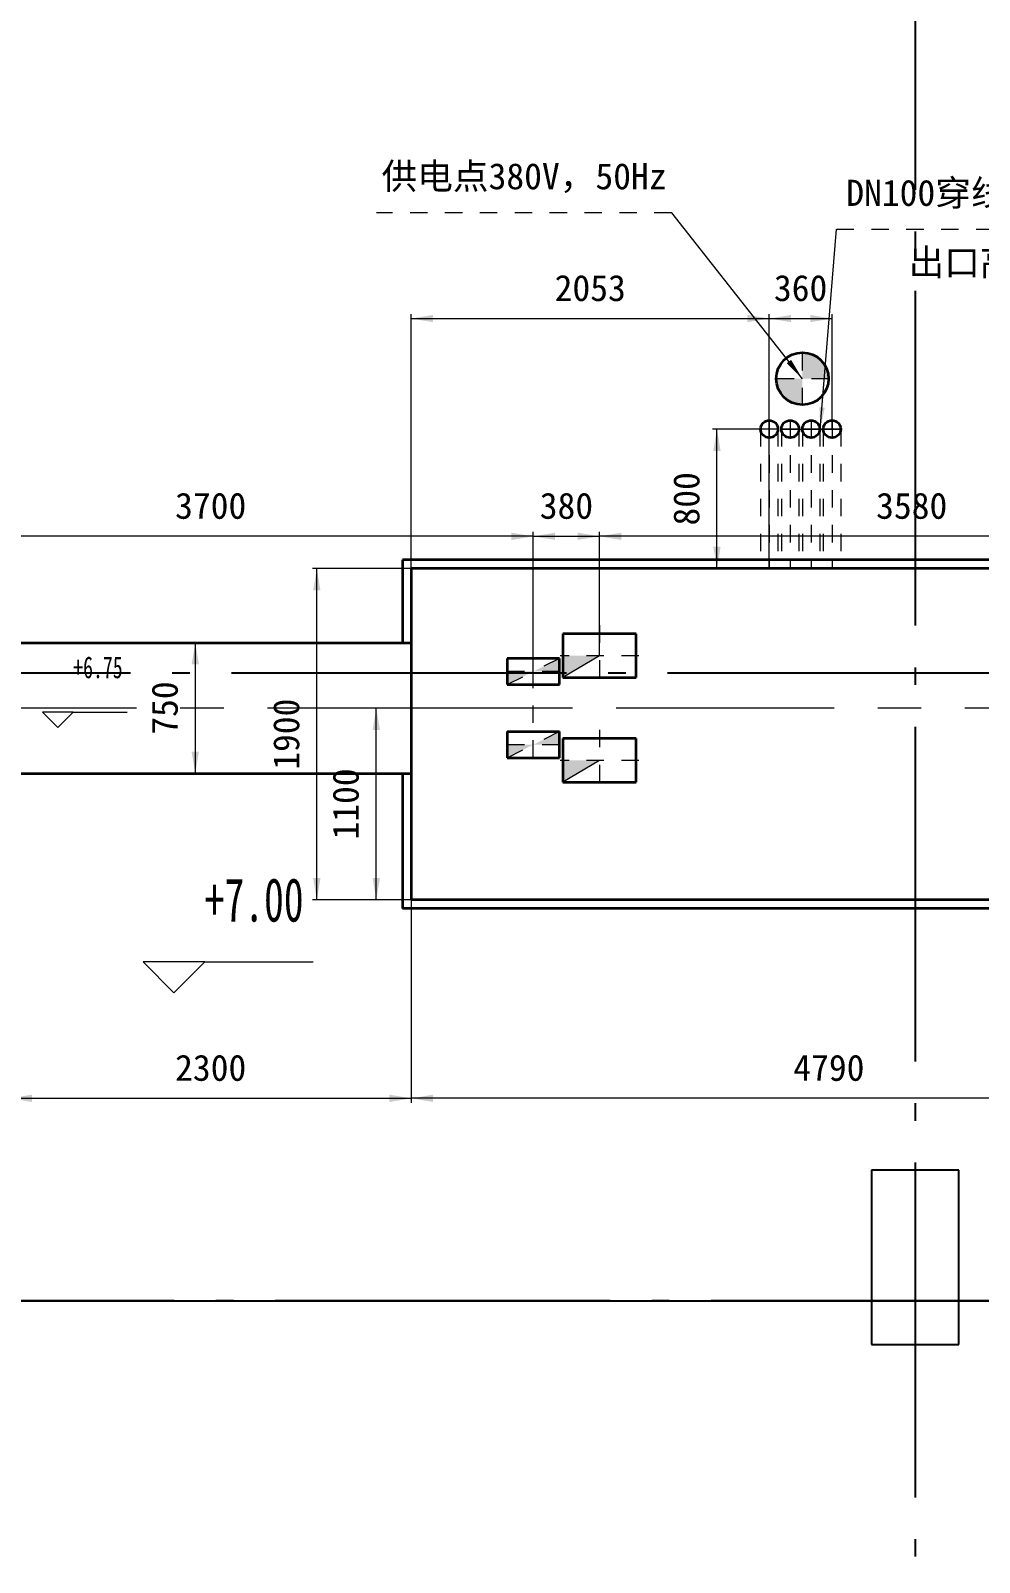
# Model space of a CAD drawing. Header units: metres. Extents: x 497148 to 498044, y 2998751 to 2999627.
# Drawn here: x 497580.86 to 497586.3, y 2999593.6 to 2999602.38 of the extents above; entities that cross this region are included whole.
import ezdxf
from ezdxf.enums import TextEntityAlignment as Align

# ---------------------------------------------------------------- set-up
doc = ezdxf.new("R2010")
doc.units = ezdxf.units.M
for name, pattern in [('ACAD_ISO04W100', [30.5, 24, -3, 0.5, -3]), ('CENTER', [2, 1.25, -0.25, 0.25, -0.25]), ('点画线', [18, 12, -2, 2, -2]), ('虚线', [2, 1, -1])]:
    doc.linetypes.add(name, pattern=pattern)
for name, color, linetype, lineweight in [('00_紧固件', 1, 'Continuous', 18), ('中心线层', 1, 'CENTER', 9), ('尺寸线层', 3, 'Continuous', 18), ('粗实线层', 7, 'Continuous', 35), ('细实线层', 7, 'Continuous', 18), ('虚线层', 6, '虚线', 18)]:
    doc.layers.add(name, color=color, linetype=linetype, lineweight=lineweight)
doc.layers.add('COLUMN', color=9, linetype='Continuous')
doc.layers.add('DOTE', color=1, linetype='CENTER')
doc.styles.add('CEC', font='SimSun.ttf')
doc.styles.add('标准', font='SimSun.ttf', dxfattribs={"width": 0.667})
doc.dimstyles.new('ZB100', dxfattribs={"dimscale": 25000, "dimtxt": 1.5, "dimasz": 1.25, "dimexe": 0.25, "dimexo": 0, "dimgap": 1, "dimtad": 1, "dimdec": 0, "dimtxsty": 'CEC', "dimcen": 2.5, "dimdle": 3, "dimclrd": 3, "dimclre": 3, "dimclrt": 3, "dimadec": 0, "dimazin": 0, "dimtfac": 1, "dimtdec": 0, "dimtmove": 0, "dimatfit": 3, "dimfxl": 0, "dimtolj": 1, "dimarcsym": 0})

# ---------------------------------------------------------------- blocks, each defined once
blk = doc.blocks.new('BLOCK2036_1')
h = blk.add_hatch(color=6)
h.paths.add_polyline_path([(-183, 220), (-183, 357), (-183, 430), (-58, 430)], flags=0)
h.paths.add_polyline_path([(-783, 220), (-783, 369.6), (-783, 430), (-658, 430)], flags=0)
at = {"layer": '中心线层'}
for p, q in [((-783, -5), (-783, 445)), ((-183, -5), (-183, 445)), ((-958, 220), (-608, 220)), ((-358, 220), (-8, 220))]:
    blk.add_line(p, q, dxfattribs=at)
at = {"layer": '粗实线层'}
for p, q in [((-908, 10), (-908, 430)), ((-908, 430), (-658, 430)), ((-658, 430), (-658, 10)), ((-308, 10), (-308, 430)), ((-308, 430), (-58, 430)), ((-58, 430), (-58, 10)), ((-658, 10), (-908, 10)), ((-58, 10), (-308, 10))]:
    blk.add_line(p, q, dxfattribs=at)
at = {"layer": '细实线层', "color": 6}
for p, q in [((-783, 220), (-658, 430)), ((-183, 220), (-58, 430))]:
    blk.add_line(p, q, dxfattribs=at)
blk = doc.blocks.new('BLOCK1583_2_1_19')
at = {"layer": '虚线层', "linetype": 'Continuous', "lineweight": 18}
for points in [[(-601.7, 282.9), (-526.7, 432.9), (-601.7, 432.9)], [(-181.7, 282.9), (-106.7, 432.9), (-181.7, 432.9)], [(-601.7, 282.9), (-676.7, 132.9), (-601.7, 132.9)], [(-181.7, 282.9), (-256.7, 132.9), (-181.7, 132.9)]]:
    blk.add_hatch(color=256, dxfattribs=at).paths.add_polyline_path(points, flags=0)
at = {"layer": '中心线层', "linetype": '点画线', "lineweight": 18}
for p, q in [((-601.7, 132.9), (-601.7, 432.9)), ((-601.7, 402.9), (-601.7, 432.9)), ((-181.7, 132.9), (-181.7, 432.9)), ((-181.7, 402.9), (-181.7, 432.9))]:
    blk.add_line(p, q, dxfattribs=at)
at = {"layer": '中心线层'}
blk.add_line((-106.7, 282.9), (-676.7, 282.9), dxfattribs=at)
at = {"layer": '粗实线层'}
for p, q in [((-676.7, 132.9), (-676.7, 432.9)), ((-676.7, 432.9), (-526.7, 432.9)), ((-526.7, 432.9), (-526.7, 132.9)), ((-256.7, 432.9), (-106.7, 432.9)), ((-256.7, 432.9), (-256.7, 132.9)), ((-106.7, 432.9), (-106.7, 132.9)), ((-526.7, 132.9), (-676.7, 132.9)), ((-106.7, 132.9), (-256.7, 132.9))]:
    blk.add_line(p, q, dxfattribs=at)
at = {"layer": '虚线层', "linetype": '虚线', "lineweight": 18}
for p, q in [((-526.7, 432.9), (-601.7, 282.9)), ((-106.7, 432.9), (-181.7, 282.9)), ((-676.7, 132.9), (-601.7, 282.9)), ((-256.7, 132.9), (-181.7, 282.9))]:
    blk.add_line(p, q, dxfattribs=at)
blk = doc.blocks.new('*X541')
at = {"layer": '虚线层', "linetype": 'Continuous', "ltscale": 0.05, "transparency": 16777216}
for points in [[(2275.3, -1037.6), (2400.3, -1058.4), (2400.3, -1016.8)], [(5855.3, -1037.6), (5730.3, -1058.4), (5730.3, -1016.8)]]:
    blk.add_hatch(color=3, dxfattribs=at).paths.add_polyline_path(points, flags=0)
at = {"layer": '虚线层', "color": 3, "linetype": 'Continuous', "ltscale": 0.05, "transparency": 16777216}
for p, q in [((2275.3, -1722.6), (2275.3, -1012.6)), ((5855.3, -1037.6), (2275.3, -1037.6)), ((5855.3, -1722.6), (5855.3, -1012.6))]:
    blk.add_line(p, q, dxfattribs=at)
at = {"layer": '虚线层', "color": 3, "ltscale": 0.05, "transparency": 16777216, "insert": (4065.3, -863.4), "char_height": 150, "width": 811.173, "attachment_point": 5, "style": 'CEC'}
blk.add_mtext('3580', dxfattribs=at)
blk = doc.blocks.new('*X542')
at = {"layer": '虚线层', "linetype": 'Continuous', "ltscale": 0.05, "transparency": 16777216}
for points in [[(1895.3, -1037.6), (2020.3, -1016.8), (2020.3, -1058.4)], [(2275.3, -1037.6), (2150.3, -1016.8), (2150.3, -1058.4)]]:
    blk.add_hatch(color=3, dxfattribs=at).paths.add_polyline_path(points, flags=0)
at = {"layer": '虚线层', "color": 3, "linetype": 'Continuous', "ltscale": 0.05, "transparency": 16777216}
for p, q in [((1895.3, -1737.6), (1895.3, -1012.6)), ((1895.3, -1037.6), (2275.3, -1037.6)), ((2275.3, -1722.6), (2275.3, -1012.6))]:
    blk.add_line(p, q, dxfattribs=at)
at = {"layer": '虚线层', "color": 3, "ltscale": 0.05, "transparency": 16777216, "insert": (2085.3, -863.4), "char_height": 150, "width": 596.648, "attachment_point": 5, "style": 'CEC'}
blk.add_mtext('380', dxfattribs=at)
blk = doc.blocks.new('*X543')
at = {"layer": '虚线层', "linetype": 'Continuous', "ltscale": 0.05, "transparency": 16777216}
for points in [[(1195.3, -4260.9), (1320.3, -4281.8), (1320.3, -4240.1)], [(5985.3, -4260.9), (5860.3, -4281.8), (5860.3, -4240.1)]]:
    blk.add_hatch(color=3, dxfattribs=at).paths.add_polyline_path(points, flags=0)
at = {"layer": '虚线层', "color": 3, "linetype": 'Continuous', "ltscale": 0.05, "transparency": 16777216}
for p, q in [((1195.3, -3122.6), (1195.3, -4285.9)), ((5985.3, -3122.6), (5985.3, -4285.9)), ((5985.3, -4260.9), (1195.3, -4260.9))]:
    blk.add_line(p, q, dxfattribs=at)
at = {"layer": '虚线层', "color": 3, "ltscale": 0.05, "transparency": 16777216, "insert": (3590.3, -4086.8), "char_height": 150, "width": 821.229, "attachment_point": 5, "style": 'CEC'}
blk.add_mtext('4790', dxfattribs=at)
blk = doc.blocks.new('*X545')
at = {"layer": '虚线层', "linetype": 'Continuous', "ltscale": 0.05, "transparency": 16777216}
for points in [[(1195.3, 211.4), (1320.3, 232.2), (1320.3, 190.5)], [(3248.3, 211.4), (3123.3, 232.2), (3123.3, 190.5)]]:
    blk.add_hatch(color=3, dxfattribs=at).paths.add_polyline_path(points, flags=0)
at = {"layer": '虚线层', "color": 3, "linetype": 'Continuous', "ltscale": 0.05, "transparency": 16777216}
for p, q in [((1195.3, -1222.6), (1195.3, 236.4)), ((1195.3, 211.4), (3248.3, 211.4)), ((3248.3, -1222.6), (3248.3, 236.4))]:
    blk.add_line(p, q, dxfattribs=at)
at = {"layer": '虚线层', "color": 3, "ltscale": 0.05, "transparency": 16777216, "insert": (2221.8, 385.5), "char_height": 150, "width": 809.497, "attachment_point": 5, "style": 'CEC'}
blk.add_mtext('2053', dxfattribs=at)
blk = doc.blocks.new('*X546')
at = {"layer": '虚线层', "linetype": 'Continuous', "ltscale": 0.05, "transparency": 16777216}
for points in [[(3248.3, 211.4), (3373.3, 232.2), (3373.3, 190.5)], [(3608.3, 211.4), (3483.3, 232.2), (3483.3, 190.5)]]:
    blk.add_hatch(color=3, dxfattribs=at).paths.add_polyline_path(points, flags=0)
at = {"layer": '虚线层', "color": 3, "linetype": 'Continuous', "ltscale": 0.05, "transparency": 16777216}
for p, q in [((3248.3, -422.6), (3248.3, 236.4)), ((3248.3, 211.4), (3608.3, 211.4)), ((3608.3, -422.6), (3608.3, 236.4))]:
    blk.add_line(p, q, dxfattribs=at)
at = {"layer": '虚线层', "color": 3, "ltscale": 0.05, "transparency": 16777216, "insert": (3428.3, 385.5), "char_height": 150, "width": 596.648, "attachment_point": 5, "style": 'CEC'}
blk.add_mtext('360', dxfattribs=at)
blk = doc.blocks.new('*X547')
at = {"layer": '虚线层', "linetype": 'Continuous', "ltscale": 0.05, "transparency": 16777216}
for points in [[(2948.3, -422.6), (2927.5, -547.6), (2969.2, -547.6)], [(2948.3, -1222.6), (2927.5, -1097.6), (2969.2, -1097.6)]]:
    blk.add_hatch(color=3, dxfattribs=at).paths.add_polyline_path(points, flags=0)
at = {"layer": '虚线层', "color": 3, "linetype": 'Continuous', "ltscale": 0.05, "transparency": 16777216}
for p, q in [((3248.3, -422.6), (2923.3, -422.6)), ((2948.3, -1222.6), (2948.3, -422.6))]:
    blk.add_line(p, q, dxfattribs=at)
at = {"layer": '虚线层', "color": 3, "ltscale": 0.05, "transparency": 16777216, "insert": (2774.2, -822.6), "char_height": 150, "width": 603.352, "attachment_point": 5, "rotation": 90, "style": 'CEC'}
blk.add_mtext('800', dxfattribs=at)
blk = doc.blocks.new('*X548')
at = {"layer": '虚线层', "linetype": '虚线', "ltscale": 0.05}
blk.add_hatch(color=3, dxfattribs=at).paths.add_polyline_path([(-1323.7, -1147.5), (-1329.2, -1021.7), (-1298.1, -1024.2)], flags=0)
at = {"layer": '虚线层', "color": 3, "linetype": 'Continuous', "ltscale": 0.05}
blk.add_line((-1323.7, -1147.5), (-1231, 0), dxfattribs=at)
at = {"layer": '虚线层', "color": 3, "ltscale": 0.05}
blk.add_line((-1231, 0), (1231, 0), dxfattribs=at)
at = {"layer": '虚线层', "color": 3, "ltscale": 0.05, "char_height": 150, "attachment_point": 5, "style": 'CEC'}
for s, insert, width in [('DN100穿线管4件埋深200mm', (0, 199.3), 4924.022), ('出口高出地面30mm', (0, -199.3), 3377.095)]:
    blk.add_mtext(s, dxfattribs=dict(at, insert=insert, width=width))
blk = doc.blocks.new('*X561')
at = {"layer": '虚线层', "linetype": 'Continuous', "ltscale": 0.05, "transparency": 16777216}
for points in [[(-1804.7, -1037.6), (-1679.7, -1058.4), (-1679.7, -1016.8)], [(1895.3, -1037.6), (1770.3, -1058.4), (1770.3, -1016.8)]]:
    blk.add_hatch(color=3, dxfattribs=at).paths.add_polyline_path(points, flags=0)
at = {"layer": '虚线层', "color": 3, "linetype": 'Continuous', "ltscale": 0.05, "transparency": 16777216}
for p, q in [((-1804.7, -1812.6), (-1804.7, -1012.6)), ((1895.3, -1037.6), (-1804.7, -1037.6)), ((1895.3, -1812.6), (1895.3, -1012.6))]:
    blk.add_line(p, q, dxfattribs=at)
at = {"layer": '虚线层', "color": 3, "ltscale": 0.05, "transparency": 16777216, "insert": (45.3, -863.4), "char_height": 150, "width": 811.173, "attachment_point": 5, "style": 'CEC'}
blk.add_mtext('3700', dxfattribs=at)
blk = doc.blocks.new('*X568')
at = {"layer": '虚线层', "linetype": 'Continuous', "ltscale": 0.05, "transparency": 16777216}
for points in [[(-1104.7, -4260.9), (-979.7, -4240.1), (-979.7, -4281.8)], [(1195.3, -4260.9), (1070.3, -4240.1), (1070.3, -4281.8)]]:
    blk.add_hatch(color=3, dxfattribs=at).paths.add_polyline_path(points, flags=0)
at = {"layer": '虚线层', "color": 3, "linetype": 'Continuous', "ltscale": 0.05, "transparency": 16777216}
for p, q in [((-1104.7, -2397.6), (-1104.7, -4285.9)), ((1195.3, -2397.6), (1195.3, -4285.9)), ((-1104.7, -4260.9), (1195.3, -4260.9))]:
    blk.add_line(p, q, dxfattribs=at)
at = {"layer": '虚线层', "color": 3, "ltscale": 0.05, "transparency": 16777216, "insert": (45.3, -4086.8), "char_height": 150, "width": 814.525, "attachment_point": 5, "style": 'CEC'}
blk.add_mtext('2300', dxfattribs=at)
blk = doc.blocks.new('*X572')
at = {"layer": '虚线层', "linetype": 'Continuous', "ltscale": 0.05, "transparency": 16777216}
for points in [[(654, -1222.6), (633.1, -1347.6), (674.8, -1347.6)], [(654, -3122.6), (633.1, -2997.6), (674.8, -2997.6)]]:
    blk.add_hatch(color=3, dxfattribs=at).paths.add_polyline_path(points, flags=0)
at = {"layer": '虚线层', "color": 3, "linetype": 'Continuous', "ltscale": 0.05, "transparency": 16777216}
for p, q in [((1195.3, -1222.6), (629, -1222.6)), ((654, -3122.6), (654, -1222.6)), ((1195.3, -3122.6), (629, -3122.6))]:
    blk.add_line(p, q, dxfattribs=at)
at = {"layer": '虚线层', "color": 3, "ltscale": 0.05, "transparency": 16777216, "insert": (479.4, -2172.6), "char_height": 150, "width": 787.709, "attachment_point": 5, "rotation": 90, "style": 'CEC'}
blk.add_mtext('1900', dxfattribs=at)
blk = doc.blocks.new('*X573')
at = {"layer": '虚线层', "linetype": 'Continuous', "ltscale": 0.05, "transparency": 16777216}
for points in [[(995.1, -2022.6), (974.3, -2147.6), (1016, -2147.6)], [(995.1, -3122.6), (974.3, -2997.6), (1016, -2997.6)]]:
    blk.add_hatch(color=3, dxfattribs=at).paths.add_polyline_path(points, flags=0)
at = {"layer": '虚线层', "color": 3, "linetype": 'Continuous', "ltscale": 0.05, "transparency": 16777216}
for p, q in [((1895.3, -2022.6), (970.1, -2022.6)), ((995.1, -3122.6), (995.1, -2022.6)), ((1195.3, -3122.6), (970.1, -3122.6))]:
    blk.add_line(p, q, dxfattribs=at)
at = {"layer": '虚线层', "color": 3, "ltscale": 0.05, "transparency": 16777216, "insert": (820.5, -2572.6), "char_height": 150, "width": 787.709, "attachment_point": 5, "rotation": 90, "style": 'CEC'}
blk.add_mtext('1100', dxfattribs=at)
blk = doc.blocks.new('*X574')
at = {"layer": '虚线层', "linetype": 'Continuous', "ltscale": 0.05, "transparency": 16777216}
for points in [[(-43.2, -1647.6), (-22.3, -1772.6), (-64, -1772.6)], [(-43.2, -2397.6), (-22.3, -2272.6), (-64, -2272.6)]]:
    blk.add_hatch(color=3, dxfattribs=at).paths.add_polyline_path(points, flags=0)
at = {"layer": '虚线层', "color": 3, "linetype": 'Continuous', "ltscale": 0.05, "transparency": 16777216}
for p, q in [((-117.3, -1647.6), (-18.2, -1647.6)), ((-43.2, -1647.6), (-43.2, -2397.6)), ((-38.2, -2397.6), (-68.2, -2397.6))]:
    blk.add_line(p, q, dxfattribs=at)
at = {"layer": '虚线层', "color": 3, "ltscale": 0.05, "transparency": 16777216, "insert": (-217.3, -2022.6), "char_height": 150, "width": 594.972, "attachment_point": 5, "rotation": 90, "style": 'CEC'}
blk.add_mtext('750', dxfattribs=at)
blk = doc.blocks.new('*X580')
at = {"layer": '虚线层', "linetype": '虚线', "ltscale": 0.05}
blk.add_hatch(color=3, dxfattribs=at).paths.add_polyline_path([(1596.2, -951.4), (1506.5, -862.9), (1531.1, -843.5)], flags=0)
at = {"layer": '虚线层', "color": 3, "ltscale": 0.05}
blk.add_line((846.4, 0), (-846.4, 0), dxfattribs=at)
at = {"layer": '虚线层', "color": 3, "linetype": 'Continuous', "ltscale": 0.05}
blk.add_line((1596.2, -951.4), (846.4, 0), dxfattribs=at)
at = {"layer": '虚线层', "color": 3, "ltscale": 0.05, "insert": (0, 198.9), "char_height": 150, "width": 3385.475, "attachment_point": 5, "style": 'CEC'}
blk.add_mtext('供电点380V，50Hz', dxfattribs=at)
blk = doc.blocks.new('CAXBLOCK21')
at = {"layer": '尺寸线层', "color": 3, "linetype": 'Continuous'}
for p, q in [((-14131.6, 32903.5), (-14308.3, 33080.3)), ((-13954.8, 33080.3), (-14308.3, 33080.3)), ((-14131.6, 32903.5), (-13954.8, 33080.3)), ((-13954.8, 33080.3), (-13333.2, 33080.3))]:
    blk.add_line(p, q, dxfattribs=at)
at = {"layer": '尺寸线层', "color": 3, "linetype": 'Continuous', "style": '标准', "width": 0.667}
blk.add_text('+7.00', height=250, dxfattribs=at).set_placement((-13954.8, 33236.5), align=Align.BOTTOM_LEFT)
blk = doc.blocks.new('CAXBLOCK30')
at = {"layer": '尺寸线层', "color": 3, "linetype": 'Continuous'}
for p, q in [((-14797, 34425.2), (-14885.4, 34513.6)), ((-14708.7, 34513.6), (-14885.4, 34513.6)), ((-14797, 34425.2), (-14708.7, 34513.6)), ((-14708.7, 34513.6), (-14399.3, 34513.6))]:
    blk.add_line(p, q, dxfattribs=at)
at = {"layer": '尺寸线层', "color": 3, "linetype": 'Continuous', "style": '标准', "width": 0.667}
blk.add_text('+6.75', height=125, dxfattribs=at).set_placement((-14708.7, 34669.9), align=Align.BOTTOM_LEFT)
blk = doc.blocks.new('rt5326t32t32')
at = {"layer": '粗实线层'}
h = blk.add_hatch(color=2, dxfattribs=at)
edge = h.paths.add_edge_path(flags=0)
edge.add_arc((3438.5, -133.5), 150, 242.30689, 270, ccw=False)
edge.add_arc((3438.5, -133.5), 150, 180, 242.30689, ccw=False)
edge.add_line((3288.5, -133.5), (3438.5, -133.5))
edge.add_line((3438.5, -133.5), (3438.5, -283.5))
edge = h.paths.add_edge_path(flags=0)
edge.add_line((3588.5, -133.5), (3491.3, -133.5))
edge.add_line((3491.3, -133.5), (3438.5, -133.5))
edge.add_line((3438.5, -133.5), (3438.5, 16.5))
edge.add_arc((3438.5, -133.5), 150, 0, 90, ccw=False)
at = {"layer": '00_紧固件'}
blk.add_line((3318.3, -422.6), (3658.3, -422.6), dxfattribs=at)
at = {"layer": '中心线层'}
for p, q in [((3438.5, -286.5), (3438.5, 19.5)), ((3591.5, -133.5), (3285.5, -133.5)), ((3301.3, -422.6), (3195.3, -422.6)), ((3301.3, -422.6), (3195.3, -422.6)), ((3248.3, -369.6), (3248.3, -475.6)), ((3248.3, -369.6), (3248.3, -475.6)), ((3248.3, -372.6), (3248.3, -1222.6)), ((3421.3, -422.6), (3315.3, -422.6)), ((3421.3, -422.6), (3315.3, -422.6)), ((3368.3, -369.6), (3368.3, -475.6)), ((3368.3, -369.6), (3368.3, -475.6)), ((3368.3, -372.6), (3368.3, -1222.6)), ((3541.3, -422.6), (3435.3, -422.6)), ((3488.3, -369.6), (3488.3, -475.6)), ((3488.3, -372.6), (3488.3, -1222.6)), ((3661.3, -422.6), (3555.3, -422.6)), ((3608.3, -369.6), (3608.3, -475.6)), ((3608.3, -372.6), (3608.3, -1222.6))]:
    blk.add_line(p, q, dxfattribs=at)
at = {"layer": '粗实线层', "lineweight": 35, "ltscale": 0.05}
for p, q in [((5935.3, -1172.6), (1145.3, -1172.6)), ((1145.3, -1172.6), (1145.3, -1647.6)), ((5985.3, -1222.6), (1195.3, -1222.6)), ((1195.3, -1222.6), (1195.3, -3122.6)), ((-1104.7, -1647.6), (1195.3, -1647.6)), ((-1104.7, -2397.6), (1195.3, -2397.6)), ((1145.3, -2397.6), (1145.3, -3172.6)), ((5985.3, -3122.6), (1195.3, -3122.6)), ((5935.3, -3172.6), (1145.3, -3172.6))]:
    blk.add_line(p, q, dxfattribs=at)
at = {"layer": '粗实线层'}
for centre, radius in [((3438.5, -133.5), 150), ((3248.3, -422.6), 50), ((3368.3, -422.6), 50), ((3488.3, -422.6), 50), ((3608.3, -422.6), 50)]:
    blk.add_circle(centre, radius, dxfattribs=at)
at = {"layer": '虚线层'}
for p, q in [((3198.3, -422.6), (3198.3, -1222.6)), ((3298.3, -422.6), (3298.3, -1222.6)), ((3298.3, -422.6), (3298.3, -1222.6)), ((3318.3, -422.6), (3318.3, -1222.6)), ((3418.3, -422.6), (3418.3, -1222.6)), ((3418.3, -422.6), (3418.3, -1222.6)), ((3438.3, -422.6), (3438.3, -1222.6)), ((3538.3, -422.6), (3538.3, -1222.6)), ((3558.3, -422.6), (3558.3, -1222.6)), ((3658.3, -422.6), (3658.3, -1222.6))]:
    blk.add_line(p, q, dxfattribs=at)
at = {"layer": '细实线层', "ltscale": 100, "xscale": -0.9999999999999991, "rotation": 90}
blk.add_blockref('BLOCK2036_1', (2495.3, -2505.6), dxfattribs=at)
at = {"layer": '虚线层', "color": 6, "ltscale": 0.05}
for name, p in [('*X580', (1842.4, 817.9)), ('*X548', (4865, 724.9))]:
    blk.add_blockref(name, p, dxfattribs=at)
at = {"layer": '虚线层', "xscale": -0.9999999999999989, "rotation": 90}
blk.add_blockref('BLOCK1583_2_1_19', (2178.2, -2414.3), dxfattribs=at)
at = {"layer": '虚线层', "color": 6, "ltscale": 0.05}
for base, p1, p2, picture, middle in [((3248.3, 211.4), (1195.3, -1222.6), (3248.3, -1222.6), '*X545', (2221.8, 385.5)), ((3608.3, 211.4), (3248.3, -422.6), (3608.3, -422.6), '*X546', (3428.3, 385.5)), ((-1804.7, -1037.6), (1895.3, -1812.6), (-1804.7, -1812.6), '*X561', (45.3, -863.4)), ((2275.3, -1037.6), (1895.3, -1737.6), (2275.3, -1722.6), '*X542', (2085.3, -863.4)), ((2275.3, -1037.6), (5855.3, -1722.6), (2275.3, -1722.6), '*X541', (4065.3, -863.4)), ((1195.3, -4260.9), (-1104.7, -2397.6), (1195.3, -2397.6), '*X568', (45.3, -4086.8)), ((1195.3, -4260.9), (5985.3, -3122.6), (1195.3, -3122.6), '*X543', (3590.3, -4086.8))]:
    dim = blk.add_linear_dim(base=base, p1=p1, p2=p2, dimstyle='ZB100', override={"dimsah": 1, "dimtfill": 1, "dimtzin": 8, "dimarcsym": 1}, dxfattribs=at)
    dim.commit()
    dim.dimension.update_dxf_attribs({"geometry": picture, "text_midpoint": middle})
for base, p1, p2, angle, picture, middle in [((2948.3, -422.6), (2948.3, -1222.6), (3248.3, -422.6), 90, '*X547', (2774.2, -822.6)), ((654, -1222.6), (1195.3, -3122.6), (1195.3, -1222.6), 90, '*X572', (479.4, -2172.6)), ((-43.2, -2397.6), (-117.3, -1647.6), (-38.2, -2397.6), 270, '*X574', (-217.3, -2022.6)), ((995.1, -2022.6), (1195.3, -3122.6), (1895.3, -2022.6), 90, '*X573', (820.5, -2572.6))]:
    dim = blk.add_linear_dim(base=base, p1=p1, p2=p2, angle=angle, dimstyle='ZB100', override={"dimsah": 1, "dimtfill": 1, "dimtzin": 8, "dimarcsym": 1}, dxfattribs=at)
    dim.commit()
    dim.dimension.update_dxf_attribs({"geometry": picture, "text_midpoint": middle})
blk = doc.blocks.new('A$Ce080179e')
blk.add_line((48.6859, 15.5), (110.6859, 15.5))
at = {"layer": 'COLUMN'}
for p, q in [((62.6859, 16.25), (62.1859, 16.25)), ((62.1859, 16.25), (62.1859, 15.25)), ((62.6859, 15.25), (62.6859, 16.25)), ((62.1859, 15.25), (62.6859, 15.25))]:
    blk.add_line(p, q, dxfattribs=at)
at = {"layer": 'DOTE', "color": 251, "linetype": 'ACAD_ISO04W100', "ltscale": 0.08}
for p, q in [((62.4359, 43.7928), (62.4359, 4.962)), ((110.4359, 19.1), (47.828, 19.1)), ((110.6859, 15.5), (47.828, 15.5))]:
    blk.add_line(p, q, dxfattribs=at)
at = {"layer": '中心线层'}
blk.add_line((67.9709, 18.8997), (3.2959, 18.8997), dxfattribs=at)
at = {"layer": '尺寸线层', "color": 6, "ltscale": 0.05, "xscale": 0.001, "yscale": 0.001, "zscale": 0.001}
blk.add_blockref('rt5326t32t32', (58.3506, 20.9223), dxfattribs=at)
at = {"layer": '尺寸线层', "linetype": 'Continuous', "xscale": 0.001, "yscale": 0.001, "zscale": 0.001}
for name in ['CAXBLOCK30', 'CAXBLOCK21']:
    blk.add_blockref(name, (72.3164, -15.6366), dxfattribs=at)

msp = doc.modelspace()

# ---------------------------------------------------------------- block references
msp.add_blockref('A$Ce080179e', (497523.4984, 2999579.5994))

doc.saveas('drawing.dxf')
